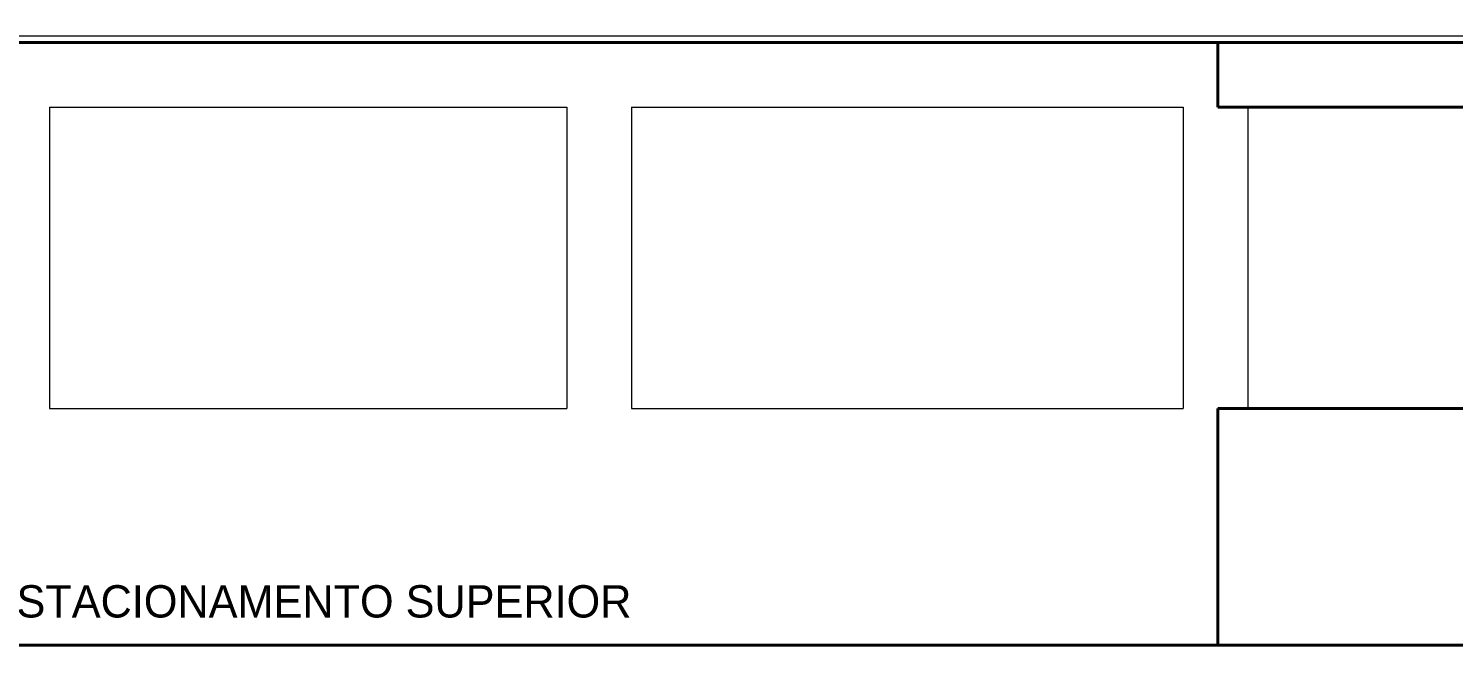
# Model space of a CAD drawing. Header units: millimetres. Extents: x 13204 to 24802, y 21209 to 40694.
# Drawn here: x 17757 to 18419, y 28887 to 29175 of the extents above; entities that cross this region are included whole.
import ezdxf

# ---------------------------------------------------------------- set-up
doc = ezdxf.new("R2010")
doc.units = ezdxf.units.MM
for name, color, linetype, lineweight in [('Esquadrias', 2, 'Continuous', 20), ('Meia Parede', 11, 'Continuous', 40), ('Paredes', 1, 'Continuous', 40), ('PISO', 5, 'Continuous', 5), ('TEXTO', 4, 'Continuous', 5)]:
    doc.layers.add(name, color=color, linetype=linetype, lineweight=lineweight)
doc.styles.add('LANA', font='stylu.ttf')

msp = doc.modelspace()

# ---------------------------------------------------------------- linework, layer by layer
at = {"layer": 'Esquadrias'}
for p, q in [((17767.29, 29138.56), (17767.29, 28998.56)), ((17767.29, 29138.56), (18007.29, 29138.56)), ((18007.29, 29138.56), (18007.29, 28998.56)), ((18037.29, 29138.56), (18037.29, 28998.56)), ((18037.29, 29138.56), (18293.29, 29138.56)), ((18293.29, 29138.56), (18293.29, 28998.56)), ((18323.29, 29138.56), (18323.29, 28998.56)), ((17767.29, 28998.56), (18007.29, 28998.56)), ((18037.29, 28998.56), (18293.29, 28998.56))]:
    msp.add_line(p, q, dxfattribs=at)
at = {"layer": 'Meia Parede'}
for p, q in [((18309.34, 29168.56), (18309.34, 29138.56)), ((18309.34, 29138.56), (18787.79, 29138.56)), ((18309.34, 28998.56), (18787.79, 28998.56)), ((18309.34, 28998.56), (18309.34, 28888.56))]:
    msp.add_line(p, q, dxfattribs=at)
at = {"layer": 'Paredes'}
for p, q in [((17021.79, 29168.56), (19907.79, 29168.56)), ((16996.79, 28888.56), (18417.79, 28888.56))]:
    msp.add_line(p, q, dxfattribs=at)
msp.add_lwpolyline([(18417.79, 28873.56), (18417.79, 28843.56), (18432.79, 28843.56), (18432.79, 28847.77), (19702.92, 28593.56), (19906.75, 28593.56), (18432.79, 28888.56), (18417.79, 28888.56)], dxfattribs=at)
at = {"layer": 'PISO'}
msp.add_lwpolyline([(17018.79, 29171.56), (17018.79, 29141.56), (16999.79, 29141.56), (16999.79, 29180.56), (19919.79, 29180.56), (19919.79, 29141.56), (19910.79, 29141.56), (19910.79, 29171.56)], close=True, dxfattribs=at)

# ---------------------------------------------------------------- texts
at = {"layer": 'TEXTO', "insert": (17887.9, 28908.87), "char_height": 15, "width": 351.9521, "attachment_point": 5, "style": 'LANA'}
msp.add_mtext('ESTACIONAMENTO SUPERIOR', dxfattribs=at)

doc.saveas('drawing.dxf')
